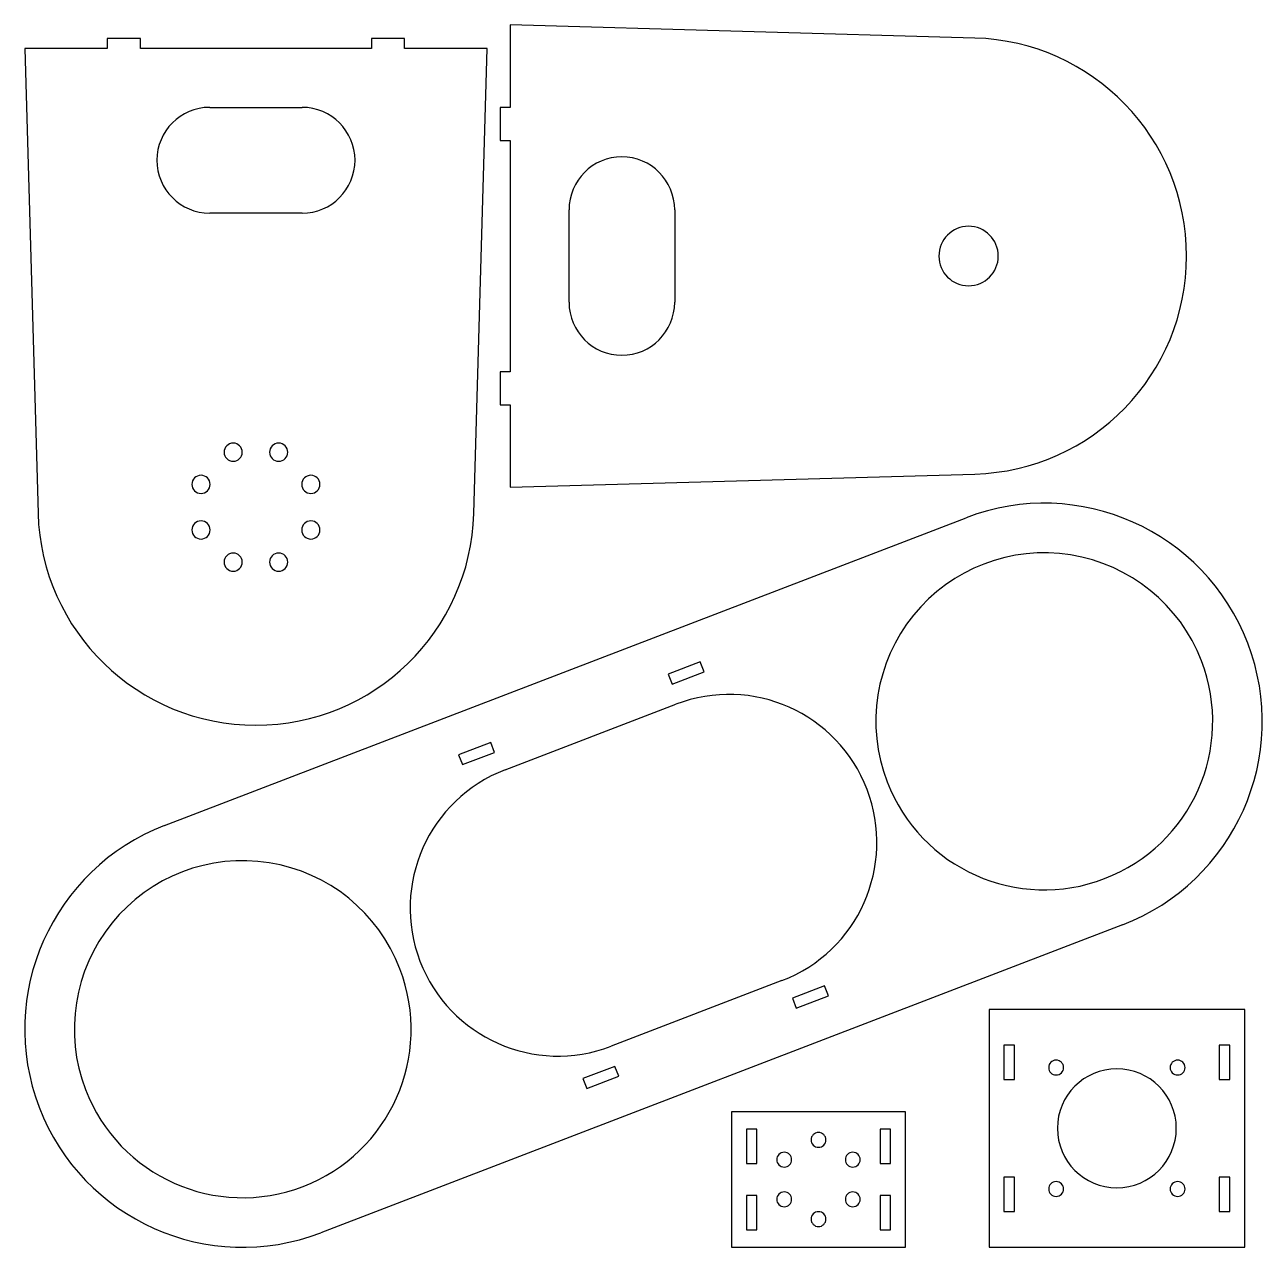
# Model space of a CAD drawing. Header units: millimetres. Extents: x 6 to 381, y 6 to 376.
import ezdxf

# ---------------------------------------------------------------- set-up
doc = ezdxf.new("R2010")
doc.units = ezdxf.units.MM

msp = doc.modelspace()

# ---------------------------------------------------------------- linework, layer by layer
at = {"layer": 'CUT'}
for p, q in [((153, 376), (153, 351)), ((293.6884, 371.973), (153, 376)), ((41, 371.7923), (31, 371.7923)), ((31, 371.7923), (31, 368.7923)), ((41, 368.7923), (41, 371.7923)), ((121, 371.7923), (111, 371.7923)), ((111, 371.7923), (111, 368.7923)), ((121, 368.7923), (121, 371.7923)), ((31, 368.7923), (6, 368.7923)), ((6, 368.7923), (10.027, 228.1039)), ((111, 368.7923), (41, 368.7923)), ((146, 368.7923), (121, 368.7923)), ((141.973, 228.1039), (146, 368.7923)), ((62, 350.9923), (90, 350.9923)), ((153, 351), (150, 351)), ((150, 351), (150, 341)), ((150, 341), (153, 341)), ((153, 341), (153, 271)), ((90, 318.9923), (62, 318.9923)), ((170.8, 292), (170.8, 320)), ((202.8, 320), (202.8, 292)), ((153, 271), (150, 271)), ((150, 271), (150, 261)), ((150, 261), (153, 261)), ((153, 261), (153, 236)), ((153, 236), (293.6884, 240.027)), ((48.3405, 133.6163), (291.0715, 226.792)), ((210.5669, 183.1425), (200.8577, 179.4155)), ((202.0045, 176.4281), (211.7137, 180.1551)), ((211.7137, 180.1551), (210.5669, 183.1425)), ((200.8577, 179.4155), (202.0045, 176.4281)), ((151.4432, 150.4854), (203.1636, 170.339)), ((147.0835, 158.7735), (137.3742, 155.0465)), ((148.2302, 155.7861), (147.0835, 158.7735)), ((137.3742, 155.0465), (138.521, 152.059)), ((138.521, 152.059), (148.2302, 155.7861)), ((338.376, 103.5594), (95.6451, 10.3837)), ((235.2733, 86.6902), (183.553, 66.8366)), ((248.1956, 85.1166), (238.4863, 81.3896)), ((249.3423, 82.1291), (248.1956, 85.1166)), ((238.4863, 81.3896), (239.6331, 78.4021)), ((239.6331, 78.4021), (249.3423, 82.1291)), ((375.4, 78), (298, 78)), ((298, 78), (298, 6)), ((375.4, 6), (375.4, 78)), ((305.7, 67.2), (302.5, 67.2)), ((302.5, 67.2), (302.5, 56.8)), ((305.7, 56.8), (305.7, 67.2)), ((370.9, 67.2), (367.7, 67.2)), ((367.7, 67.2), (367.7, 56.8)), ((370.9, 56.8), (370.9, 67.2)), ((184.7121, 60.7476), (175.0029, 57.0206)), ((185.8589, 57.7601), (184.7121, 60.7476)), ((175.0029, 57.0206), (176.1496, 54.0331)), ((176.1496, 54.0331), (185.8589, 57.7601)), ((302.5, 56.8), (305.7, 56.8)), ((367.7, 56.8), (370.9, 56.8)), ((272.7, 47), (220, 47)), ((220, 47), (220, 6)), ((272.7, 6), (272.7, 47)), ((227.7, 41.7), (224.5, 41.7)), ((224.5, 41.7), (224.5, 31.3)), ((227.7, 31.3), (227.7, 41.7)), ((268.2, 41.7), (265, 41.7)), ((265, 41.7), (265, 31.3)), ((268.2, 31.3), (268.2, 41.7)), ((224.5, 31.3), (227.7, 31.3)), ((265, 31.3), (268.2, 31.3)), ((305.7, 27.2), (302.5, 27.2)), ((302.5, 27.2), (302.5, 16.8)), ((305.7, 16.8), (305.7, 27.2)), ((370.9, 27.2), (367.7, 27.2)), ((367.7, 27.2), (367.7, 16.8)), ((370.9, 16.8), (370.9, 27.2)), ((227.7, 21.7), (224.5, 21.7)), ((224.5, 21.7), (224.5, 11.3)), ((227.7, 11.3), (227.7, 21.7)), ((268.2, 21.7), (265, 21.7)), ((265, 21.7), (265, 11.3)), ((268.2, 11.3), (268.2, 21.7)), ((302.5, 16.8), (305.7, 16.8)), ((367.7, 16.8), (370.9, 16.8)), ((224.5, 11.3), (227.7, 11.3)), ((265, 11.3), (268.2, 11.3)), ((220, 6), (272.7, 6)), ((298, 6), (375.4, 6))]:
    msp.add_line(p, q, dxfattribs=at)
for centre, radius, start, end in [((291.8, 306), 66, 271.6396, 88.3604), ((62, 334.9923), 16, 90, 270), ((90, 334.9923), 16, 270, 90), ((186.8, 320), 16, 0, 180), ((291.8, 306), 9, 90, 270), ((291.8, 306), 9, 270, 90), ((186.8, 292), 16, 180, 0), ((69.1117, 246.6221), 2.75, 0, 180), ((82.8883, 246.6221), 2.75, 0, 180), ((69.1117, 246.6221), 2.75, 180, 0), ((82.8883, 246.6221), 2.75, 180, 0), ((59.3702, 236.8806), 2.75, 0, 180), ((59.3702, 236.8806), 2.75, 180, 0), ((92.6298, 236.8806), 2.75, 0, 180), ((92.6298, 236.8806), 2.75, 180, 0), ((314.7237, 165.1757), 66, 291, 111), ((76, 229.9923), 66, 181.6396, 358.3604), ((59.3702, 223.104), 2.75, 0, 180), ((92.6298, 223.104), 2.75, 0, 180), ((59.3702, 223.104), 2.75, 180, 0), ((92.6298, 223.104), 2.75, 180, 0), ((69.1117, 213.3625), 2.75, 0, 180), ((82.8883, 213.3625), 2.75, 0, 180), ((314.7237, 165.1757), 51, 21, 201), ((69.1117, 213.3625), 2.75, 180, 0), ((82.8883, 213.3625), 2.75, 180, 0), ((314.7237, 165.1757), 51, 201, 21), ((219.2185, 128.5146), 44.8, 291, 111), ((167.4981, 108.661), 44.8, 111, 291), ((71.9928, 72), 66, 111, 291), ((71.9928, 72), 51, 21, 201), ((71.9928, 72), 51, 201, 21), ((318.3152, 60.3848), 2.25, 0, 180), ((318.3152, 60.3848), 2.25, 180, 0), ((336.7, 42), 18, 0, 180), ((355.0848, 60.3848), 2.25, 0, 180), ((355.0848, 60.3848), 2.25, 180, 0), ((336.7, 42), 18, 180, 0), ((246.35, 38.5), 2.25, 0, 180), ((246.35, 38.5), 2.25, 180, 0), ((235.9577, 32.5), 2.25, 0, 180), ((256.7423, 32.5), 2.25, 0, 180), ((235.9577, 32.5), 2.25, 180, 0), ((256.7423, 32.5), 2.25, 180, 0), ((235.9577, 20.5), 2.25, 0, 180), ((256.7423, 20.5), 2.25, 0, 180), ((318.3152, 23.6152), 2.25, 0, 180), ((318.3152, 23.6152), 2.25, 180, 0), ((355.0848, 23.6152), 2.25, 0, 180), ((355.0848, 23.6152), 2.25, 180, 0), ((235.9577, 20.5), 2.25, 180, 0), ((256.7423, 20.5), 2.25, 180, 0), ((246.35, 14.5), 2.25, 0, 180), ((246.35, 14.5), 2.25, 180, 0)]:
    msp.add_arc(centre, radius, start, end, dxfattribs=at)

doc.saveas('drawing.dxf')
